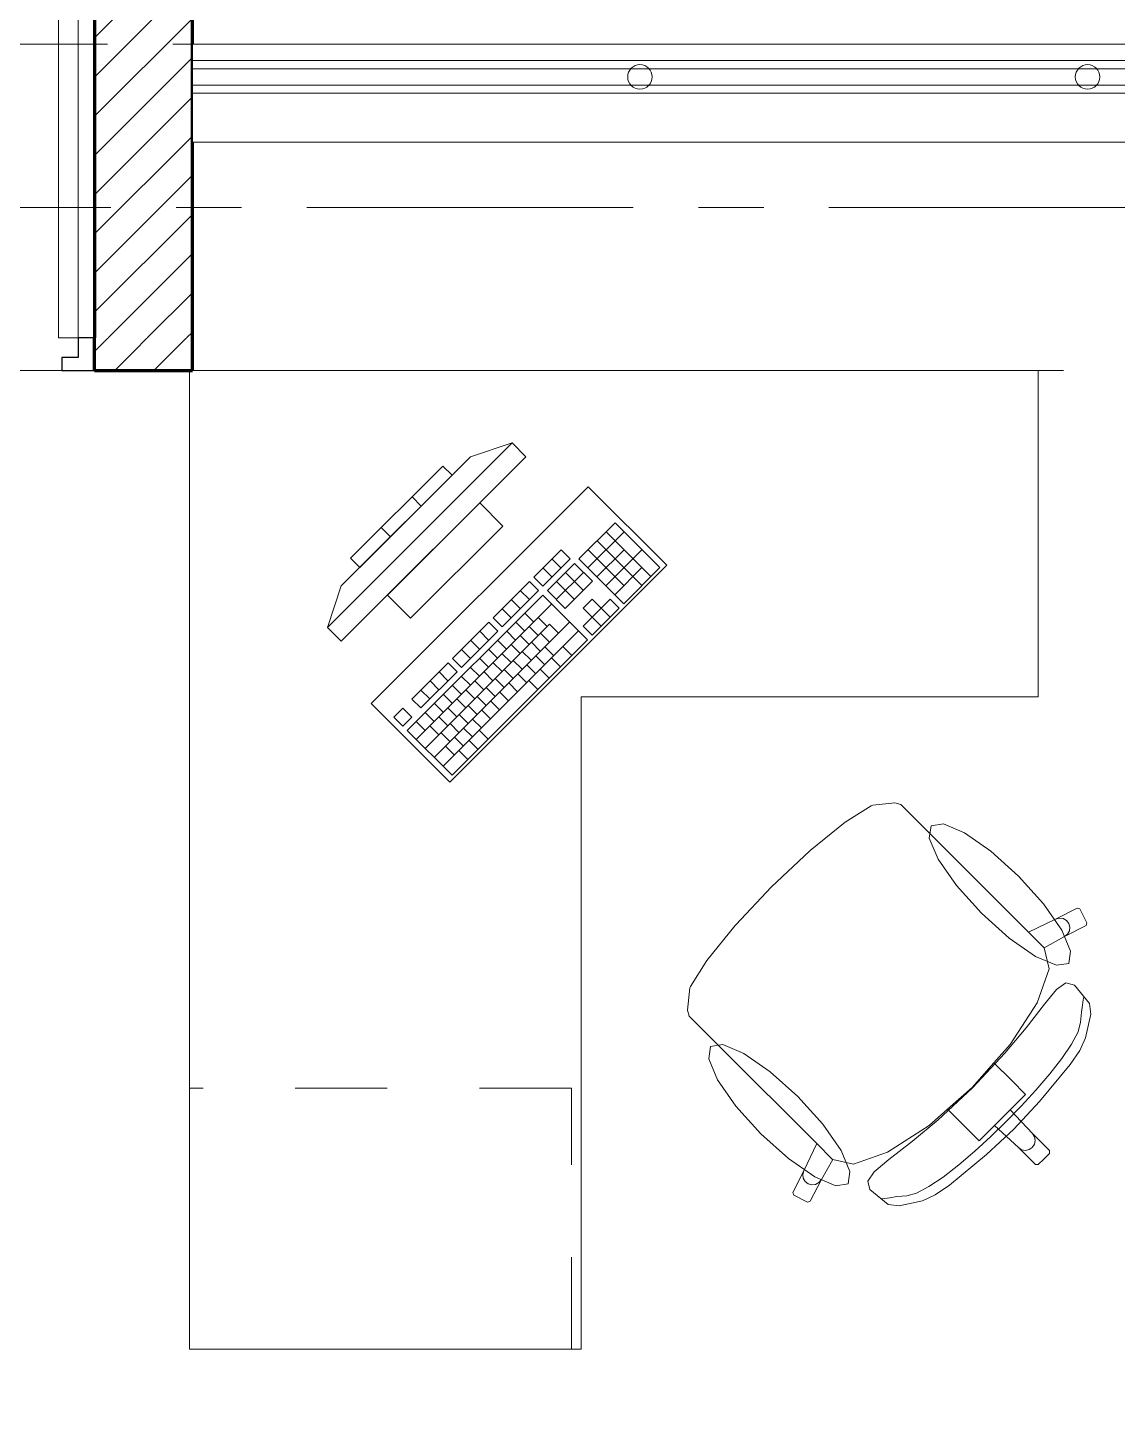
# Model space of a CAD drawing. Header units: inches. Extents: x -38 to 5698, y -33 to 92.
# Drawn here: x 288.518 to 290.187, y 37.781 to 39.925 of the extents above; entities that cross this region are included whole.
import ezdxf

# ---------------------------------------------------------------- set-up
doc = ezdxf.new("R2010")
doc.units = ezdxf.units.IN
doc.header["$MEASUREMENT"] = 0
doc.set_wipeout_variables(frame=1)
for name, pattern in [('Hidden Line', [0.195611, 0.141111, -0.0545]), ('Punto & Raya', [0.65, 0.5, -0.075, 0, -0.075]), ('Rayas', [0.282222, 0.141111, -0.141111]), ('Wipeout_Contour', [1, 0, -1])]:
    doc.linetypes.add(name, pattern=pattern)
for name, color, linetype in [('02 _ ARQ _ ALB _ Ejes Generales', 7, 'Continuous'), ('02 _ ARQ _ ZON _ Espacio.3D', 7, 'Continuous'), ('08 _ STR _ EXT _ 07 Losa Aligerada', 7, 'Continuous'), ('08 _ STR _ EXT _ 09 Vigas', 7, 'Continuous'), ('Estructura - 04 MURO', 253, 'Continuous'), ('Interior - Escaleras & Barandillas', 7, 'Continuous'), ('Interior - Mobiliario', 7, 'Continuous')]:
    doc.layers.add(name, color=color, linetype=linetype)
pattern_1 = [(45, (277.50004, 6e-09), (-0.03005204, 0.03005204), [])]

msp = doc.modelspace()

# ---------------------------------------------------------------- linework, layer by layer
at = {"layer": '02 _ ARQ _ ZON _ Espacio.3D', "color": 254, "linetype": 'Continuous', "lineweight": 0, "flags": 128}
msp.add_lwpolyline([(288.6201, 40.95), (286.72, 40.95), (286.72, 39.9), (287.47, 39.9), (287.47, 39.55), (287.9201, 39.55), (287.9201, 39.4), (288.6201, 39.4), (288.6201, 39.9)], close=True, dxfattribs=at)
msp.add_lwpolyline([(300.57, 39.4), (294.07, 39.4), (294.0699, 39), (293.5699, 39), (293.5698, 39.7505), (288.77, 39.7505), (288.7701, 39.4), (287.07, 39.4), (287.07, 37.7), (286.72, 37.7), (286.72, 33.75), (285.82, 33.75), (285.8201, 29.75)], dxfattribs=at)
at = {"layer": '08 _ STR _ EXT _ 07 Losa Aligerada', "color": 7, "linetype": 'Continuous', "lineweight": 18, "flags": 128}
msp.add_lwpolyline([(300.87, 41.4352), (299.92, 41.4352), (299.92, 42.9), (294.72, 42.9), (294.72, 41.4352), (293.7699, 41.4352), (293.7699, 39.9), (288.7701, 39.9), (288.7701, 41.1), (285.3701, 41.1), (285.3701, 37.7), (286.57, 37.7), (286.57, 33.9), (285.67, 33.9), (285.67, 21.2663), (285.72, 21.2663), (285.72, 11.97, 1.049431), (291.2937, 6.3), (302.1003, 6.3)], format="xyb", dxfattribs=at)
at = {"layer": 'Estructura - 04 MURO', "color": 165, "linetype": 'Continuous', "lineweight": 15}
for p, q in [((288.5651, 39.45), (288.5651, 40.1)), ((288.5951, 40.1), (288.5951, 39.45)), ((288.5951, 39.45), (288.5651, 39.45))]:
    msp.add_line(p, q, dxfattribs=at)
at = {"layer": 'Estructura - 04 MURO', "color": 165, "linetype": 'Continuous', "lineweight": 25}
for p, q in [((288.5951, 39.45), (288.5951, 39.42)), ((288.5951, 39.42), (288.5701, 39.42)), ((288.5701, 39.42), (288.5701, 39.4))]:
    msp.add_line(p, q, dxfattribs=at)
at = {"layer": 'Estructura - 04 MURO', "color": 7, "linetype": 'Continuous', "lineweight": 15}
msp.add_arc((288.5951, 39.45), 0.65, 90, 180, dxfattribs=at)
at = {"layer": 'Interior - Mobiliario', "color": 175, "linetype": 'Continuous', "lineweight": 13}
for p, q in [((289.2599, 39.2889), (288.977, 39.0061)), ((289.2599, 39.2889), (289.1962, 39.2677)), ((289.2811, 39.2677), (289.2599, 39.2889)), ((288.9982, 38.9849), (289.2811, 39.2677)), ((288.9982, 39.0697), (289.1962, 39.2677)), ((289.1538, 39.2536), (289.0124, 39.1121)), ((289.168, 39.2394), (289.1538, 39.2536)), ((289.0265, 39.098), (289.168, 39.2394)), ((289.1208, 39.1923), (289.1067, 39.2064)), ((289.2104, 39.197), (289.069, 39.0556)), ((289.2457, 39.1616), (289.2104, 39.197)), ((289.0737, 39.1451), (289.0595, 39.1593)), ((289.1043, 39.0202), (289.2457, 39.1616)), ((289.4178, 39.1666), (289.3624, 39.1112)), ((289.4864, 39.098), (289.4178, 39.1666)), ((289.3762, 39.0975), (289.4316, 39.1529)), ((289.4587, 39.0703), (289.3901, 39.1389)), ((289.4726, 39.0842), (289.404, 39.1528)), ((289.335, 39.1249), (289.2934, 39.0833)), ((289.3487, 39.1111), (289.335, 39.1249)), ((289.4311, 39.0702), (289.3763, 39.1251)), ((289.3899, 39.0838), (289.4314, 39.1253)), ((289.4036, 39.0701), (289.459, 39.1255)), ((289.0124, 39.1121), (289.0265, 39.098)), ((289.3071, 39.0696), (289.3487, 39.1111)), ((289.321, 39.0835), (289.3073, 39.0972)), ((289.3555, 39.1043), (289.314, 39.0627)), ((289.3348, 39.0973), (289.3211, 39.111)), ((289.383, 39.0769), (289.3555, 39.1043)), ((289.3624, 39.1112), (289.431, 39.0426)), ((289.4173, 39.0564), (289.4588, 39.0979)), ((289.431, 39.0426), (289.4864, 39.098)), ((289.2865, 39.0764), (289.2311, 39.021)), ((289.3002, 39.0627), (289.2865, 39.0764)), ((289.2934, 39.0833), (289.3071, 39.0696)), ((289.3277, 39.049), (289.3692, 39.0906)), ((289.3553, 39.0492), (289.3278, 39.0766)), ((289.3414, 39.0353), (289.383, 39.0769)), ((289.3691, 39.063), (289.3417, 39.0904)), ((288.977, 39.0061), (288.9982, 39.0697)), ((289.069, 39.0556), (289.1043, 39.0202)), ((289.3071, 39.0558), (289.0993, 38.8481)), ((289.2448, 39.0073), (289.3002, 39.0627)), ((289.2864, 39.0488), (289.2726, 39.0625)), ((289.3756, 38.9873), (289.3071, 39.0558)), ((289.314, 39.0627), (289.3414, 39.0353)), ((289.1131, 38.8344), (289.3208, 39.0421)), ((289.2587, 39.0211), (289.2449, 39.0349)), ((289.2725, 39.035), (289.2588, 39.0487)), ((289.3828, 39.0493), (289.369, 39.0355)), ((289.369, 39.0355), (289.3827, 39.0217)), ((289.3825, 38.9942), (289.4241, 39.0357)), ((289.3827, 39.0217), (289.3965, 39.0356)), ((289.3965, 39.0356), (289.3828, 39.0493)), ((289.4104, 39.0494), (289.3965, 39.0356)), ((289.4102, 39.0219), (289.3965, 39.0356)), ((289.4241, 39.0357), (289.4104, 39.0494)), ((289.1268, 38.8207), (289.3172, 39.0111)), ((289.1405, 38.807), (289.3482, 39.0147)), ((289.2242, 39.0141), (289.1688, 38.9587)), ((289.2379, 39.0004), (289.2242, 39.0141)), ((289.2311, 39.021), (289.2448, 39.0073)), ((289.2792, 39.0006), (289.2655, 39.0143)), ((289.2931, 39.0144), (289.2794, 39.0281)), ((289.2999, 38.9938), (289.2862, 39.0075)), ((289.3137, 39.0076), (289.3, 39.0213)), ((289.3309, 38.9974), (289.3172, 39.0111)), ((289.3827, 39.0217), (289.3688, 39.0079)), ((289.3688, 39.0079), (289.3825, 38.9942)), ((289.3964, 39.008), (289.3827, 39.0217)), ((288.977, 39.0061), (288.9982, 38.9849)), ((289.1542, 38.7933), (289.3619, 39.001)), ((289.1679, 38.7795), (289.3756, 38.9873)), ((289.1825, 38.945), (289.2379, 39.0004)), ((289.2102, 38.9727), (289.1965, 38.9864)), ((289.224, 38.9865), (289.2103, 39.0002)), ((289.2515, 38.9729), (289.2378, 38.9866)), ((289.2654, 38.9867), (289.2517, 39.0004)), ((289.286, 38.9799), (289.2723, 38.9936)), ((289.317, 38.9835), (289.3033, 38.9972)), ((289.1963, 38.9588), (289.1826, 38.9725)), ((289.2377, 38.959), (289.224, 38.9727)), ((289.2583, 38.9522), (289.2446, 38.9659)), ((289.2722, 38.9661), (289.2585, 38.9798)), ((289.2893, 38.9558), (289.2756, 38.9695)), ((289.3032, 38.9697), (289.2895, 38.9834)), ((289.3238, 38.9629), (289.3101, 38.9766)), ((289.3514, 38.963), (289.3377, 38.9767)), ((289.1619, 38.9518), (289.1065, 38.8964)), ((289.1756, 38.9381), (289.1619, 38.9518)), ((289.1688, 38.9587), (289.1825, 38.945)), ((289.21, 38.9313), (289.1963, 38.945)), ((289.2238, 38.9452), (289.2101, 38.9589)), ((289.2445, 38.9384), (289.2308, 38.9521)), ((289.2755, 38.942), (289.2618, 38.9557)), ((289.2961, 38.9352), (289.2824, 38.9489)), ((289.31, 38.949), (289.2963, 38.9628)), ((289.3341, 38.9457), (289.3204, 38.9594)), ((289.1202, 38.8827), (289.1756, 38.9381)), ((289.1479, 38.9104), (289.1342, 38.9241)), ((289.1617, 38.9242), (289.148, 38.9379)), ((289.1961, 38.9175), (289.1824, 38.9312)), ((289.2168, 38.9107), (289.2031, 38.9244)), ((289.2306, 38.9245), (289.2169, 38.9383)), ((289.2478, 38.9143), (289.2341, 38.928)), ((289.2617, 38.9281), (289.2479, 38.9419)), ((289.2684, 38.9075), (289.2547, 38.9212)), ((289.2823, 38.9213), (289.2686, 38.9351)), ((289.2995, 38.9111), (289.2858, 38.9248)), ((289.3168, 38.9284), (289.3031, 38.9421)), ((289.134, 38.8965), (289.1203, 38.9102)), ((289.1684, 38.8898), (289.1547, 38.9035)), ((289.1823, 38.9036), (289.1686, 38.9173)), ((289.2029, 38.8968), (289.1892, 38.9106)), ((289.2201, 38.8866), (289.2064, 38.9003)), ((289.234, 38.9004), (289.2202, 38.9142)), ((289.2546, 38.8937), (289.2409, 38.9074)), ((289.0926, 38.8825), (289.0788, 38.8687)), ((289.1063, 38.8688), (289.0926, 38.8825)), ((289.1065, 38.8964), (289.1202, 38.8827)), ((289.1546, 38.8759), (289.1409, 38.8897)), ((289.1752, 38.8692), (289.1615, 38.8829)), ((289.1891, 38.883), (289.1754, 38.8967)), ((289.2063, 38.8727), (289.1925, 38.8865)), ((289.2269, 38.866), (289.2132, 38.8797)), ((289.2407, 38.8798), (289.227, 38.8935)), ((289.0788, 38.8687), (289.0925, 38.855)), ((289.0925, 38.855), (289.1063, 38.8688)), ((289.1269, 38.8482), (289.1132, 38.862)), ((289.1408, 38.8621), (289.127, 38.8758)), ((289.1614, 38.8553), (289.1477, 38.869)), ((289.1786, 38.8451), (289.1649, 38.8588)), ((289.1924, 38.8589), (289.1787, 38.8726)), ((289.2131, 38.8521), (289.1993, 38.8658)), ((289.0993, 38.8481), (289.1679, 38.7795)), ((289.1475, 38.8415), (289.1338, 38.8552)), ((289.1647, 38.8312), (289.151, 38.8449)), ((289.1854, 38.8244), (289.1716, 38.8381)), ((289.1992, 38.8383), (289.1855, 38.852)), ((289.2233, 38.8349), (289.2096, 38.8486)), ((289.1715, 38.8106), (289.1578, 38.8243)), ((289.1921, 38.8038), (289.1784, 38.8175)), ((289.2077, 38.8194), (289.194, 38.8331)), ((289.7702, 38.7077), (289.8102, 38.7326)), ((289.8102, 38.7326), (289.8124, 38.7335)), ((289.8124, 38.7335), (289.8463, 38.7375)), ((289.8463, 38.7375), (289.8556, 38.7346)), ((289.8556, 38.7346), (289.8775, 38.7127)), ((289.7165, 38.6641), (289.7702, 38.7077)), ((289.8775, 38.7127), (289.903, 38.6872)), ((289.903, 38.6872), (290.0509, 38.5393)), ((289.7157, 38.6634), (289.7165, 38.6641)), ((289.6573, 38.6086), (289.7157, 38.6634)), ((289.6573, 38.6086), (289.6025, 38.5503)), ((290.0509, 38.5393), (290.0926, 38.5589)), ((290.0926, 38.5589), (290.1257, 38.5759)), ((290.0926, 38.5589), (290.0983, 38.5605)), ((290.0983, 38.5605), (290.1041, 38.5598)), ((290.1041, 38.5598), (290.1092, 38.557)), ((290.1092, 38.557), (290.1128, 38.5524)), ((290.1257, 38.5759), (290.1298, 38.5746)), ((290.1298, 38.5746), (290.1406, 38.5532)), ((289.6018, 38.5494), (289.5583, 38.4958)), ((289.6025, 38.5503), (289.6018, 38.5494)), ((290.0751, 38.5151), (290.0509, 38.5393)), ((290.1393, 38.5492), (290.1062, 38.5322)), ((290.1108, 38.5358), (290.1062, 38.5322)), ((290.1137, 38.541), (290.1108, 38.5358)), ((290.1128, 38.5524), (290.1144, 38.5468)), ((290.1144, 38.5468), (290.1137, 38.541)), ((290.1406, 38.5532), (290.1393, 38.5492)), ((290.0751, 38.5151), (290.0752, 38.5149)), ((290.1062, 38.5322), (290.0752, 38.5149)), ((290.0752, 38.5149), (290.0826, 38.4829)), ((289.5583, 38.4958), (289.5333, 38.4557)), ((290.0826, 38.4829), (290.0643, 38.4309)), ((289.5324, 38.4536), (289.5285, 38.4197)), ((289.5333, 38.4557), (289.5324, 38.4536)), ((290.0754, 38.4289), (290.094, 38.4512)), ((290.094, 38.4512), (290.1083, 38.4612)), ((290.1083, 38.4612), (290.1213, 38.4578)), ((290.1213, 38.4578), (290.1444, 38.4299)), ((290.0643, 38.4309), (290.0229, 38.3671)), ((290.0475, 38.3927), (290.0754, 38.4289)), ((290.134, 38.4272), (290.1348, 38.4352)), ((290.1348, 38.4352), (290.1356, 38.4397)), ((290.1444, 38.4299), (290.1463, 38.4132)), ((289.5285, 38.4197), (289.5313, 38.4104)), ((289.5313, 38.4104), (289.5533, 38.3884)), ((290.1308, 38.401), (290.132, 38.4164)), ((290.132, 38.4164), (290.134, 38.4272)), ((290.1463, 38.4132), (290.1386, 38.377)), ((289.5533, 38.3884), (289.5788, 38.3629)), ((290.0148, 38.3534), (290.0475, 38.3927)), ((290.117, 38.3674), (290.1269, 38.3863)), ((290.1269, 38.3863), (290.1308, 38.401)), ((290.0229, 38.3671), (289.9981, 38.339)), ((290.1021, 38.3456), (290.117, 38.3674)), ((290.1386, 38.377), (290.1296, 38.3578)), ((289.5788, 38.3629), (289.7266, 38.2151)), ((289.9653, 38.3007), (290.0148, 38.3534)), ((290.0835, 38.3218), (290.1021, 38.3456)), ((290.1296, 38.3578), (290.1147, 38.3361)), ((289.9981, 38.339), (289.9648, 38.3011)), ((289.9981, 38.339), (290.0255, 38.3116)), ((290.0624, 38.297), (290.0835, 38.3218)), ((290.1147, 38.3361), (290.0679, 38.2794)), ((289.9653, 38.3007), (289.9125, 38.2512)), ((289.927, 38.2678), (289.9648, 38.3011)), ((290.0255, 38.3116), (290.0467, 38.2905)), ((290.0467, 38.2905), (290.023, 38.2668)), ((290.0679, 38.2794), (290.0287, 38.2372)), ((290.0398, 38.2724), (290.0624, 38.297)), ((289.8988, 38.243), (289.927, 38.2678)), ((289.927, 38.2678), (289.9543, 38.2404)), ((290.023, 38.2668), (290.0111, 38.2549)), ((290.017, 38.2489), (290.0398, 38.2724)), ((290.023, 38.2668), (290.057, 38.2303)), ((289.835, 38.2017), (289.8988, 38.243)), ((289.9125, 38.2512), (289.8732, 38.2185)), ((289.9543, 38.2404), (289.9755, 38.2193)), ((289.9755, 38.2193), (289.9991, 38.2429)), ((289.9865, 38.1981), (290.0287, 38.2372)), ((290.017, 38.2489), (289.9935, 38.2261)), ((289.9991, 38.2429), (290.0111, 38.2549)), ((289.9991, 38.2429), (290.0357, 38.2089)), ((289.7266, 38.2151), (289.7071, 38.1733)), ((289.7509, 38.1908), (289.7266, 38.2151)), ((289.8732, 38.2185), (289.837, 38.1906)), ((289.9935, 38.2261), (289.9689, 38.2036)), ((290.0602, 38.2139), (290.0569, 38.209)), ((290.057, 38.2303), (290.0602, 38.2254)), ((290.057, 38.2303), (290.0831, 38.2042)), ((290.0602, 38.2254), (290.0614, 38.2197)), ((290.0614, 38.2197), (290.0602, 38.2139)), ((289.783, 38.1833), (289.835, 38.2017)), ((289.9298, 38.1513), (289.9865, 38.1981)), ((289.9689, 38.2036), (289.9442, 38.1824)), ((290.0357, 38.2089), (290.0405, 38.2057)), ((290.0357, 38.2089), (290.0618, 38.1829)), ((290.0405, 38.2057), (290.0463, 38.2046)), ((290.0463, 38.2046), (290.052, 38.2058)), ((290.052, 38.2058), (290.0569, 38.209)), ((290.0831, 38.1999), (290.0745, 38.1914)), ((290.0831, 38.2042), (290.0831, 38.1999)), ((289.7071, 38.1733), (289.6901, 38.1402)), ((289.7071, 38.1733), (289.7054, 38.1677)), ((289.7338, 38.1598), (289.7511, 38.1908)), ((289.7509, 38.1908), (289.7511, 38.1908)), ((289.7511, 38.1908), (289.783, 38.1833)), ((289.8148, 38.1719), (289.8047, 38.1576)), ((289.837, 38.1906), (289.8148, 38.1719)), ((289.9442, 38.1824), (289.9204, 38.1638)), ((290.0618, 38.1829), (290.066, 38.1829)), ((290.066, 38.1829), (290.0745, 38.1914)), ((289.7054, 38.1677), (289.7061, 38.1618)), ((289.7061, 38.1618), (289.7089, 38.1567)), ((289.7089, 38.1567), (289.7135, 38.1531)), ((289.7135, 38.1531), (289.7192, 38.1516)), ((289.7168, 38.1267), (289.7338, 38.1598)), ((289.7192, 38.1516), (289.725, 38.1523)), ((289.725, 38.1523), (289.7301, 38.1552)), ((289.7301, 38.1552), (289.7338, 38.1598)), ((289.8047, 38.1576), (289.8082, 38.1447)), ((289.8985, 38.149), (289.8797, 38.139)), ((289.9204, 38.1638), (289.8985, 38.149)), ((289.9081, 38.1364), (289.9298, 38.1513)), ((289.6901, 38.1402), (289.6914, 38.1362)), ((289.6914, 38.1362), (289.7127, 38.1253)), ((289.8082, 38.1447), (289.836, 38.1215)), ((289.8307, 38.1311), (289.8262, 38.1303)), ((289.8388, 38.1319), (289.8307, 38.1311)), ((289.8495, 38.134), (289.8388, 38.1319)), ((289.8649, 38.1351), (289.8495, 38.134)), ((289.8797, 38.139), (289.8649, 38.1351)), ((289.8889, 38.1274), (289.9081, 38.1364)), ((289.7127, 38.1253), (289.7168, 38.1267)), ((289.836, 38.1215), (289.8528, 38.1196)), ((289.8528, 38.1196), (289.8889, 38.1274))]:
    msp.add_line(p, q, dxfattribs=at)
at = {"layer": 'Interior - Mobiliario', "color": 175, "linetype": 'Rayas', "lineweight": 13}
for p, q in [((289.3509, 38.3), (288.7659, 38.3)), ((289.3509, 37.9), (289.3509, 38.3))]:
    msp.add_line(p, q, dxfattribs=at)
at = {"layer": 'Interior - Mobiliario', "color": 175, "linetype": 'Continuous', "lineweight": 13, "flags": 128}
for points in [[(289.0442, 38.8894), (289.1644, 38.7692), (289.4968, 39.1015), (289.3765, 39.2217)], [(290.0358, 38.6251), (290.0739, 38.5826), (290.102, 38.5423), (290.1156, 38.5102), (290.1127, 38.4913), (290.0938, 38.4884), (290.0617, 38.502), (290.0214, 38.53), (289.9789, 38.5682), (289.9407, 38.6107), (289.9127, 38.651), (289.8991, 38.6831), (289.902, 38.702), (289.9209, 38.7049), (289.9529, 38.6913), (289.9933, 38.6632)], [(289.6409, 38.2302), (289.6833, 38.192), (289.7237, 38.164), (289.7558, 38.1504), (289.7747, 38.1533), (289.7776, 38.1722), (289.764, 38.2042), (289.7359, 38.2446), (289.6978, 38.2871), (289.6553, 38.3252), (289.6149, 38.3533), (289.5829, 38.3669), (289.564, 38.364), (289.5611, 38.3451), (289.5747, 38.313), (289.6027, 38.2726)]]:
    msp.add_lwpolyline(points, close=True, dxfattribs=at)

# ---------------------------------------------------------------- next in the draw order: wipeouts: each hides what was drawn before it
at = {"color": 254, "linetype": 'Wipeout_Contour', "lineweight": 0, "ltscale": 7271.494963}
msp.add_wipeout([(288.6201, 39.4), (288.7701, 39.4), (288.6201, 39.45)], dxfattribs=at).dxf.layer = 'Estructura - 04 MURO'

# ---------------------------------------------------------------- next in the draw order: hatches: boundary and pattern name
at = {"layer": 'Estructura - 04 MURO', "linetype": 'Continuous', "lineweight": 5}
h = msp.add_hatch(dxfattribs=at)
h.set_pattern_fill('LADRILLO_COMÚN_0002', color=252, style=0, pattern_type=2)
h.set_pattern_definition(pattern_1)
h.paths.add_polyline_path([(288.6201, 39.4), (288.7701, 39.4), (288.6201, 39.45)])

# ---------------------------------------------------------------- next in the draw order: wipeouts: each hides what was drawn before it
at = {"color": 254, "linetype": 'Wipeout_Contour', "lineweight": 0, "ltscale": 7271.494963}
msp.add_wipeout([(288.6201, 39.4), (288.7701, 39.4), (288.6201, 39.45)], dxfattribs=at).dxf.layer = 'Estructura - 04 MURO'

# ---------------------------------------------------------------- next in the draw order: hatches: boundary and pattern name
at = {"layer": 'Estructura - 04 MURO', "linetype": 'Continuous', "lineweight": 5}
h = msp.add_hatch(dxfattribs=at)
h.set_pattern_fill('LADRILLO_COMÚN_0002', color=252, style=0, pattern_type=2)
h.set_pattern_definition(pattern_1)
h.paths.add_polyline_path([(288.6201, 39.4), (288.7701, 39.4), (288.6201, 39.45)])

# ---------------------------------------------------------------- next in the draw order: wipeouts: each hides what was drawn before it
at = {"color": 254, "linetype": 'Wipeout_Contour', "lineweight": 0, "ltscale": 7271.494963}
msp.add_wipeout([(288.6201, 39.4), (288.7701, 39.4), (288.6201, 39.45)], dxfattribs=at).dxf.layer = 'Estructura - 04 MURO'

# ---------------------------------------------------------------- next in the draw order: hatches: boundary and pattern name
at = {"layer": 'Estructura - 04 MURO', "linetype": 'Continuous', "lineweight": 5}
h = msp.add_hatch(dxfattribs=at)
h.set_pattern_fill('LADRILLO_COMÚN_0002', color=252, style=0, pattern_type=2)
h.set_pattern_definition(pattern_1)
h.paths.add_polyline_path([(288.6201, 39.4), (288.7701, 39.4), (288.6201, 39.45)])

# ---------------------------------------------------------------- next in the draw order: wipeouts: each hides what was drawn before it
at = {"color": 254, "linetype": 'Wipeout_Contour', "lineweight": 0, "ltscale": 7271.494963}
msp.add_wipeout([(288.6201, 39.4), (288.7701, 39.4), (288.6201, 39.45)], dxfattribs=at).dxf.layer = 'Estructura - 04 MURO'

# ---------------------------------------------------------------- next in the draw order: hatches: boundary and pattern name
at = {"layer": 'Estructura - 04 MURO', "linetype": 'Continuous', "lineweight": 5}
h = msp.add_hatch(dxfattribs=at)
h.set_pattern_fill('LADRILLO_COMÚN_0002', color=252, style=0, pattern_type=2)
h.set_pattern_definition(pattern_1)
h.paths.add_polyline_path([(288.6201, 39.4), (288.7701, 39.4), (288.6201, 39.45)])

# ---------------------------------------------------------------- next in the draw order: wipeouts: each hides what was drawn before it
at = {"color": 254, "linetype": 'Wipeout_Contour', "lineweight": 0, "ltscale": 7270.662155}
msp.add_wipeout([(288.6201, 39.45), (288.7701, 39.4), (288.7701, 39.45)], dxfattribs=at).dxf.layer = 'Estructura - 04 MURO'

# ---------------------------------------------------------------- next in the draw order: hatches: boundary and pattern name
at = {"layer": 'Estructura - 04 MURO', "linetype": 'Continuous', "lineweight": 5}
h = msp.add_hatch(dxfattribs=at)
h.set_pattern_fill('LADRILLO_COMÚN_0002', color=252, style=0, pattern_type=2)
h.set_pattern_definition(pattern_1)
h.paths.add_polyline_path([(288.6201, 39.45), (288.7701, 39.4), (288.7701, 39.45)])

# ---------------------------------------------------------------- next in the draw order: linework, layer by layer
at = {"layer": '08 _ STR _ EXT _ 09 Vigas', "color": 251, "linetype": 'Hidden Line', "lineweight": 13}
msp.add_line((287.07, 39.4), (293.57, 39.4), dxfattribs=at)
at = {"layer": 'Estructura - 04 MURO', "color": 165, "linetype": 'Continuous', "lineweight": 25}
msp.add_line((288.5701, 39.4), (288.6201, 39.4), dxfattribs=at)
at = {"layer": 'Estructura - 04 MURO', "color": 7, "linetype": 'Continuous', "lineweight": 80, "flags": 128}
msp.add_lwpolyline([(288.6201, 39.4), (288.7701, 39.4)], dxfattribs=at)
at = {"layer": 'Interior - Mobiliario', "color": 175, "linetype": 'Continuous', "lineweight": 13, "flags": 128}
msp.add_lwpolyline([(288.7659, 39.4), (288.7659, 37.9), (289.3659, 37.9), (289.3659, 38.9), (290.0659, 38.9), (290.0659, 39.4)], close=True, dxfattribs=at)

# ---------------------------------------------------------------- next in the draw order: wipeouts: each hides what was drawn before it
at = {"color": 254, "linetype": 'Wipeout_Contour', "lineweight": 0, "ltscale": 9694.822797}
msp.add_wipeout([(288.6201, 40.95), (288.6201, 39.45), (288.7701, 39.45), (288.7701, 40.95)], dxfattribs=at).dxf.layer = 'Estructura - 04 MURO'

# ---------------------------------------------------------------- next in the draw order: hatches: boundary and pattern name
at = {"layer": 'Estructura - 04 MURO', "linetype": 'Continuous', "lineweight": 5}
h = msp.add_hatch(dxfattribs=at)
h.set_pattern_fill('LADRILLO_COMÚN_0002', color=252, style=0, pattern_type=2)
h.set_pattern_definition(pattern_1)
h.paths.add_polyline_path([(288.6201, 40.95), (288.6201, 39.45), (288.7701, 39.45), (288.7701, 40.95)])

# ---------------------------------------------------------------- next in the draw order: linework, layer by layer
at = {"layer": '02 _ ARQ _ ALB _ Ejes Generales', "color": 252, "linetype": 'Punto & Raya', "lineweight": 13}
msp.add_line((283.3454, 39.65), (332.07, 39.65), dxfattribs=at)
at = {"layer": 'Estructura - 04 MURO', "color": 165, "linetype": 'Continuous', "lineweight": 25}
for p, q in [((288.6201, 39.45), (288.5951, 39.45)), ((288.6201, 39.4), (288.6201, 39.45))]:
    msp.add_line(p, q, dxfattribs=at)
at = {"layer": 'Estructura - 04 MURO', "color": 7, "linetype": 'Continuous', "lineweight": 80}
msp.add_line((288.6201, 39.4), (288.6201, 39.45), dxfattribs=at)
msp.add_line((288.6201, 39.4), (288.6201, 39.45), dxfattribs=at)
msp.add_line((288.6201, 39.4), (288.6201, 39.45), dxfattribs=at)
at = {"layer": 'Estructura - 04 MURO', "color": 7, "linetype": 'Continuous', "lineweight": 80, "flags": 128}
for points in [[(288.6201, 40.95), (288.6201, 39.45)], [(288.7701, 39.4), (288.7701, 40.95)]]:
    msp.add_lwpolyline(points, dxfattribs=at)

# ---------------------------------------------------------------- next in the draw order: wipeouts: each hides what was drawn before it
at = {"color": 254, "linetype": 'Wipeout_Contour', "lineweight": 0, "ltscale": 9704.695861}
msp.add_wipeout([(293.5699, 39.9), (288.7701, 39.9), (288.7701, 39.75), (293.5699, 39.75)], dxfattribs=at).dxf.layer = 'Estructura - 04 MURO'

# ---------------------------------------------------------------- next in the draw order: linework, layer by layer
at = {"layer": '08 _ STR _ EXT _ 09 Vigas', "color": 251, "linetype": 'Hidden Line', "lineweight": 13}
msp.add_line((286.57, 39.9), (329.07, 39.9), dxfattribs=at)
at = {"layer": 'Estructura - 04 MURO', "color": 7, "linetype": 'Continuous', "lineweight": 13, "flags": 128}
for points in [[(293.5699, 39.9), (288.7701, 39.9)], [(288.7701, 39.75), (288.7701, 39.9)], [(288.7701, 39.75), (293.5699, 39.75)]]:
    msp.add_lwpolyline(points, dxfattribs=at)
at = {"layer": 'Interior - Escaleras & Barandillas', "color": 161, "linetype": 'Continuous', "lineweight": 13, "flags": 128}
for points in [[(288.7701, 39.875), (288.7701, 39.825), (293.5699, 39.825), (293.5699, 39.875)], [(288.7701, 39.8625), (288.7701, 39.8375), (293.5699, 39.8375), (293.5699, 39.8625)], [(288.7701, 39.8625), (288.7701, 39.8375), (293.5699, 39.8375), (293.5699, 39.8625)], [(288.7701, 39.8625), (288.7701, 39.8375), (293.5699, 39.8375), (293.5699, 39.8625)]]:
    msp.add_lwpolyline(points, close=True, dxfattribs=at)
for points in [[(289.4558, 39.8313, 1), (289.4558, 39.8688, 1)], [(290.1415, 39.8313, 1), (290.1415, 39.8688, 1)]]:
    msp.add_lwpolyline(points, format="xyb", close=True, dxfattribs=at)

doc.saveas('drawing.dxf')
